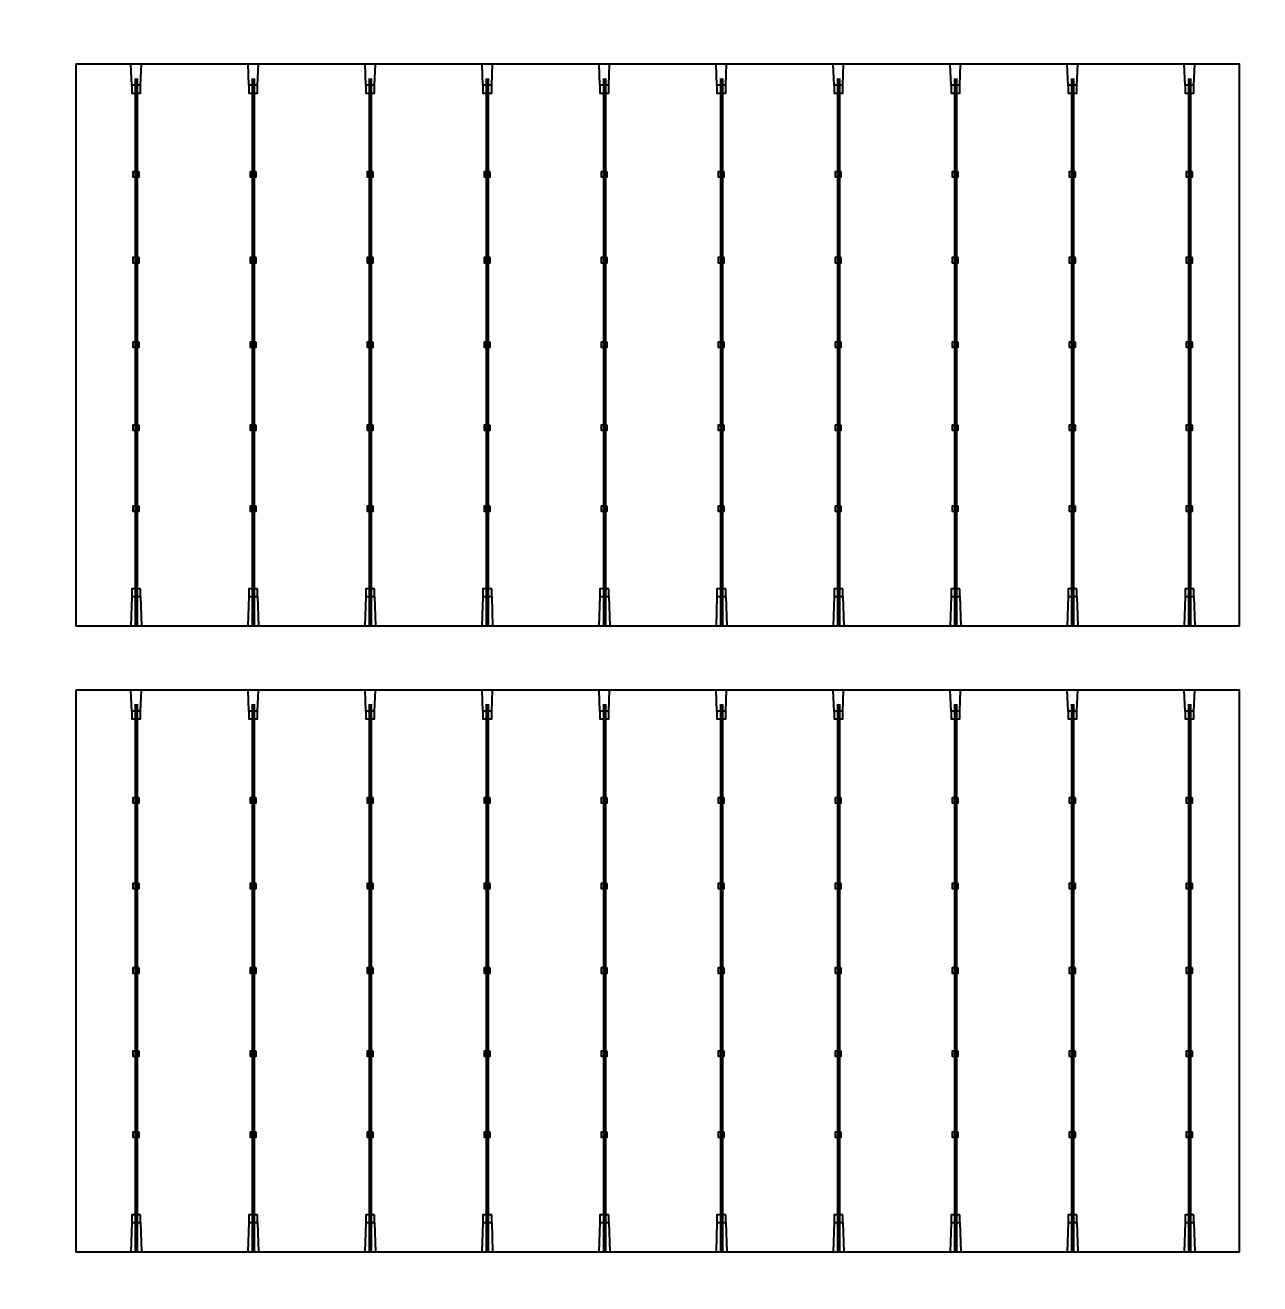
# Model space of a CAD drawing. Header units: millimetres. Extents: x 10297564 to 11610295, y -9287743 to -8409454.
# Drawn here: x 10431307 to 10433853, y -9103410 to -9100815 of the extents above; entities that cross this region are included whole.
import ezdxf

# ---------------------------------------------------------------- set-up
doc = ezdxf.new("R2010")
doc.units = ezdxf.units.MM
doc.header["$LTSCALE"] = 100
doc.layers.add('E1', color=1, linetype='Continuous')
doc.layers.add('Outline', color=5, linetype='Continuous', lineweight=25)
doc.styles.add('HL-S1', font='DotumChe.ttf')
doc.styles.add('MG', font='malgun.ttf')
doc.dimstyles.new('HL-100', dxfattribs={"dimscale": 100, "dimtxt": 3, "dimasz": 4, "dimexe": 2, "dimexo": 2, "dimgap": 1, "dimtad": 1, "dimdec": 0, "dimzin": 0, "dimlunit": 6, "dimtxsty": 'HL-S1', "dimblk": 'DOTSMALL', "dimcen": 4, "dimdle": 2, "dimclrd": 256, "dimclre": 256, "dimclrt": 4, "dimazin": 0, "dimtfac": 1, "dimtdec": 0, "dimtix": 1, "dimtmove": 2, "dimatfit": 3, "dimldrblk": 'DOTSMALL', "dimfxl": 1.5, "dimtolj": 1, "dimtzin": 0, "dimlwd": -1, "dimlwe": -1, "dimarcsym": 0})

# ---------------------------------------------------------------- blocks, each defined once
blk = doc.blocks.new('*D75')
at = {"layer": 'defpoints', "color": 0, "transparency": 16777216}
for p in [(10439230.2, -9073249.8), (10439230.2, -9073249.8), (10423426.7, -9107604.7)]:
    blk.add_point(p, dxfattribs=at)
at = {"layer": 'E1', "color": 1, "transparency": 16777216}
for p, q in [((10439593.6, -9073417), (10439593.6, -9073417)), ((10423593.8, -9107241.3), (10439063, -9073613.2)), ((10423790.1, -9107771.8), (10423790.1, -9107771.8))]:
    blk.add_line(p, q, dxfattribs=at)
for points in [[(10439002.4, -9073585.4), (10439123.6, -9073641.1), (10439230.2, -9073249.8)], [(10423533.3, -9107213.4), (10423654.4, -9107269.1), (10423426.7, -9107604.7)]]:
    blk.add_solid(points, dxfattribs=at)
at = {"layer": 'E1', "color": 7, "transparency": 16777216, "insert": (10430911.1, -9090235.3), "char_height": 500, "attachment_point": 5, "rotation": 65.2972, "style": 'MG'}
blk.add_mtext('\\A1;2711.1', dxfattribs=at)
blk = doc.blocks.new('_DotSmall')
at = {"color": 0, "linetype": 'ByBlock', "const_width": 0.5}
blk.add_lwpolyline([(-0.0625, 0, 1), (0.0625, 0, 1)], format="xyb", close=True, dxfattribs=at)

msp = doc.modelspace()

# ---------------------------------------------------------------- hatches: boundary and pattern name
at = {"true_color": 0x939598}
h = msp.add_hatch(color=252, dxfattribs=at)
h.dxf.hatch_style = 1
h.paths.add_polyline_path([(10431534.3, -9102053.2), (10431538.3, -9102053.2), (10431538.3, -9100924.8), (10431534.3, -9100924.8)])
h = msp.add_hatch(color=252, dxfattribs=at)
h.dxf.hatch_style = 1
h.paths.add_polyline_path([(10431775.6, -9102053.2), (10431779.6, -9102053.2), (10431779.6, -9100924.8), (10431775.6, -9100924.8)])
h = msp.add_hatch(color=252, dxfattribs=at)
h.dxf.hatch_style = 1
h.paths.add_polyline_path([(10432016.9, -9102053.2), (10432020.9, -9102053.2), (10432020.9, -9100924.8), (10432016.9, -9100924.8)])
h = msp.add_hatch(color=252, dxfattribs=at)
h.dxf.hatch_style = 1
h.paths.add_polyline_path([(10432258.2, -9102053.2), (10432262.2, -9102053.2), (10432262.2, -9100924.8), (10432258.2, -9100924.8)])
h = msp.add_hatch(color=252, dxfattribs=at)
h.dxf.hatch_style = 1
h.paths.add_polyline_path([(10432499.5, -9102053.2), (10432503.6, -9102053.2), (10432503.6, -9100924.8), (10432499.5, -9100924.8)])
h = msp.add_hatch(color=252, dxfattribs=at)
h.dxf.hatch_style = 1
h.paths.add_polyline_path([(10432740.8, -9102053.2), (10432744.9, -9102053.2), (10432744.9, -9100924.8), (10432740.8, -9100924.8)])
h = msp.add_hatch(color=252, dxfattribs=at)
h.dxf.hatch_style = 1
h.paths.add_polyline_path([(10432982.1, -9102053.2), (10432986.2, -9102053.2), (10432986.2, -9100924.8), (10432982.1, -9100924.8)])
h = msp.add_hatch(color=252, dxfattribs=at)
h.dxf.hatch_style = 1
h.paths.add_polyline_path([(10433223.4, -9102053.2), (10433227.5, -9102053.2), (10433227.5, -9100924.8), (10433223.4, -9100924.8)])
h = msp.add_hatch(color=252, dxfattribs=at)
h.dxf.hatch_style = 1
h.paths.add_polyline_path([(10433464.7, -9102053.2), (10433468.8, -9102053.2), (10433468.8, -9100924.8), (10433464.7, -9100924.8)])
h = msp.add_hatch(color=252, dxfattribs=at)
h.dxf.hatch_style = 1
h.paths.add_polyline_path([(10433706, -9102053.2), (10433710.1, -9102053.2), (10433710.1, -9100924.8), (10433706, -9100924.8)])
h = msp.add_hatch(color=252, dxfattribs=at)
h.dxf.hatch_style = 1
h.paths.add_polyline_path([(10431534.3, -9103343.4), (10431538.3, -9103343.4), (10431538.3, -9102215), (10431534.3, -9102215)])
h = msp.add_hatch(color=252, dxfattribs=at)
h.dxf.hatch_style = 1
h.paths.add_polyline_path([(10431775.6, -9103343.4), (10431779.6, -9103343.4), (10431779.6, -9102215), (10431775.6, -9102215)])
h = msp.add_hatch(color=252, dxfattribs=at)
h.dxf.hatch_style = 1
h.paths.add_polyline_path([(10432016.9, -9103343.4), (10432020.9, -9103343.4), (10432020.9, -9102215), (10432016.9, -9102215)])
h = msp.add_hatch(color=252, dxfattribs=at)
h.dxf.hatch_style = 1
h.paths.add_polyline_path([(10432258.2, -9103343.4), (10432262.2, -9103343.4), (10432262.2, -9102215), (10432258.2, -9102215)])
h = msp.add_hatch(color=252, dxfattribs=at)
h.dxf.hatch_style = 1
h.paths.add_polyline_path([(10432499.5, -9103343.4), (10432503.6, -9103343.4), (10432503.6, -9102215), (10432499.5, -9102215)])
h = msp.add_hatch(color=252, dxfattribs=at)
h.dxf.hatch_style = 1
h.paths.add_polyline_path([(10432740.8, -9103343.4), (10432744.9, -9103343.4), (10432744.9, -9102215), (10432740.8, -9102215)])
h = msp.add_hatch(color=252, dxfattribs=at)
h.dxf.hatch_style = 1
h.paths.add_polyline_path([(10432982.1, -9103343.4), (10432986.2, -9103343.4), (10432986.2, -9102215), (10432982.1, -9102215)])
h = msp.add_hatch(color=252, dxfattribs=at)
h.dxf.hatch_style = 1
h.paths.add_polyline_path([(10433223.4, -9103343.4), (10433227.5, -9103343.4), (10433227.5, -9102215), (10433223.4, -9102215)])
h = msp.add_hatch(color=252, dxfattribs=at)
h.dxf.hatch_style = 1
h.paths.add_polyline_path([(10433464.7, -9103343.4), (10433468.8, -9103343.4), (10433468.8, -9102215), (10433464.7, -9102215)])
h = msp.add_hatch(color=252, dxfattribs=at)
h.dxf.hatch_style = 1
h.paths.add_polyline_path([(10433706, -9103343.4), (10433710.1, -9103343.4), (10433710.1, -9102215), (10433706, -9102215)])

# ---------------------------------------------------------------- linework, layer by layer
for p, q in [((10431527.2, -9100938.7), (10431525.5, -9100895.5)), ((10431545.4, -9100938.7), (10431547.1, -9100895.5)), ((10431768.5, -9100938.7), (10431766.9, -9100895.5)), ((10431786.7, -9100938.7), (10431788.4, -9100895.5)), ((10432009.9, -9100938.7), (10432008.2, -9100895.5)), ((10432028, -9100938.7), (10432029.7, -9100895.5)), ((10432251.2, -9100938.7), (10432249.5, -9100895.5)), ((10432269.3, -9100938.7), (10432271, -9100895.5)), ((10432492.5, -9100938.7), (10432490.8, -9100895.5)), ((10432510.6, -9100938.7), (10432512.3, -9100895.5)), ((10432733.8, -9100938.7), (10432732.1, -9100895.5)), ((10432751.9, -9100938.7), (10432753.6, -9100895.5)), ((10432975.1, -9100938.7), (10432973.4, -9100895.5)), ((10432993.2, -9100938.7), (10432994.9, -9100895.5)), ((10433216.4, -9100938.7), (10433214.7, -9100895.5)), ((10433234.5, -9100938.7), (10433236.2, -9100895.5)), ((10433457.7, -9100938.7), (10433456, -9100895.5)), ((10433475.8, -9100938.7), (10433477.5, -9100895.5)), ((10433699, -9100938.7), (10433697.3, -9100895.5)), ((10433717.1, -9100938.7), (10433718.8, -9100895.5)), ((10431534.3, -9100924.8), (10431534.3, -9102053.2)), ((10431538.3, -9100924.8), (10431538.3, -9102053.2)), ((10431775.6, -9100924.8), (10431775.6, -9102053.2)), ((10431779.6, -9100924.8), (10431779.6, -9102053.2)), ((10432016.9, -9100924.8), (10432016.9, -9102053.2)), ((10432020.9, -9100924.8), (10432020.9, -9102053.2)), ((10432258.2, -9100924.8), (10432258.2, -9102053.2)), ((10432262.2, -9100924.8), (10432262.2, -9102053.2)), ((10432499.5, -9100924.8), (10432499.5, -9102053.2)), ((10432503.6, -9100924.8), (10432503.6, -9102053.2)), ((10432740.8, -9100924.8), (10432740.8, -9102053.2)), ((10432744.9, -9100924.8), (10432744.9, -9102053.2)), ((10432982.1, -9100924.8), (10432982.1, -9102053.2)), ((10432986.2, -9100924.8), (10432986.2, -9102053.2)), ((10433223.4, -9100924.8), (10433223.4, -9102053.2)), ((10433227.5, -9100924.8), (10433227.5, -9102053.2)), ((10433464.7, -9100924.8), (10433464.7, -9102053.2)), ((10433468.8, -9100924.8), (10433468.8, -9102053.2)), ((10433706, -9100924.8), (10433706, -9102053.2)), ((10433710.1, -9100924.8), (10433710.1, -9102053.2)), ((10431535.9, -9101117.3), (10431535.9, -9100954.8)), ((10431536.7, -9101117.3), (10431536.7, -9100954.8)), ((10431777.2, -9101117.3), (10431777.2, -9100954.8)), ((10431778, -9101117.3), (10431778, -9100954.8)), ((10432018.5, -9101117.3), (10432018.5, -9100954.8)), ((10432019.3, -9101117.3), (10432019.3, -9100954.8)), ((10432259.8, -9101117.3), (10432259.8, -9100954.8)), ((10432260.6, -9101117.3), (10432260.6, -9100954.8)), ((10432501.1, -9101117.3), (10432501.1, -9100954.8)), ((10432501.9, -9101117.3), (10432501.9, -9100954.8)), ((10432742.4, -9101117.3), (10432742.4, -9100954.8)), ((10432743.3, -9101117.3), (10432743.3, -9100954.8)), ((10432983.7, -9101117.3), (10432983.7, -9100954.8)), ((10432984.6, -9101117.3), (10432984.6, -9100954.8)), ((10433225, -9101117.3), (10433225, -9100954.8)), ((10433225.9, -9101117.3), (10433225.9, -9100954.8)), ((10433466.3, -9101117.3), (10433466.3, -9100954.8)), ((10433467.2, -9101117.3), (10433467.2, -9100954.8)), ((10433707.6, -9101117.3), (10433707.6, -9100954.8)), ((10433708.5, -9101117.3), (10433708.5, -9100954.8)), ((10431535.9, -9101468.2), (10431535.9, -9101127.7)), ((10431536.7, -9101468.2), (10431536.7, -9101127.7)), ((10431777.2, -9101468.2), (10431777.2, -9101127.7)), ((10431778, -9101468.2), (10431778, -9101127.7)), ((10432018.5, -9101468.2), (10432018.5, -9101127.7)), ((10432019.3, -9101468.2), (10432019.3, -9101127.7)), ((10432259.8, -9101468.2), (10432259.8, -9101127.7)), ((10432260.6, -9101468.2), (10432260.6, -9101127.7)), ((10432501.1, -9101468.2), (10432501.1, -9101127.7)), ((10432501.9, -9101468.2), (10432501.9, -9101127.7)), ((10432742.4, -9101468.2), (10432742.4, -9101127.7)), ((10432743.3, -9101468.2), (10432743.3, -9101127.7)), ((10432983.7, -9101468.2), (10432983.7, -9101127.7)), ((10432984.6, -9101468.2), (10432984.6, -9101127.7)), ((10433225, -9101468.2), (10433225, -9101127.7)), ((10433225.9, -9101468.2), (10433225.9, -9101127.7)), ((10433466.3, -9101468.2), (10433466.3, -9101127.7)), ((10433467.2, -9101468.2), (10433467.2, -9101127.7)), ((10433707.6, -9101294.1), (10433707.6, -9101127.7)), ((10433708.5, -9101294.1), (10433708.5, -9101127.7)), ((10433707.6, -9101468.2), (10433707.6, -9101304.6)), ((10433708.5, -9101468.2), (10433708.5, -9101304.6)), ((10431535.9, -9101992.3), (10431535.9, -9101478.7)), ((10431536.7, -9101992.3), (10431536.7, -9101478.7)), ((10431777.2, -9101992.3), (10431777.2, -9101478.7)), ((10431778, -9101992.3), (10431778, -9101478.7)), ((10432018.5, -9101992.3), (10432018.5, -9101478.7)), ((10432019.3, -9101992.3), (10432019.3, -9101478.7)), ((10432259.8, -9101992.3), (10432259.8, -9101478.7)), ((10432260.6, -9101992.3), (10432260.6, -9101478.7)), ((10432501.1, -9101992.3), (10432501.1, -9101478.7)), ((10432501.9, -9101992.3), (10432501.9, -9101478.7)), ((10432742.4, -9101992.3), (10432742.4, -9101478.7)), ((10432743.3, -9101992.3), (10432743.3, -9101478.7)), ((10432983.7, -9101992.3), (10432983.7, -9101478.7)), ((10432984.6, -9101992.3), (10432984.6, -9101478.7)), ((10433225, -9101992.3), (10433225, -9101478.7)), ((10433225.9, -9101992.3), (10433225.9, -9101478.7)), ((10433466.3, -9101639.5), (10433466.3, -9101478.7)), ((10433467.2, -9101639.5), (10433467.2, -9101478.7)), ((10433707.6, -9101639.5), (10433707.6, -9101478.7)), ((10433708.5, -9101639.5), (10433708.5, -9101478.7)), ((10433466.3, -9101992.3), (10433466.3, -9101650)), ((10433467.2, -9101992.3), (10433467.2, -9101650)), ((10433707.6, -9101992.3), (10433707.6, -9101650)), ((10433708.5, -9101992.3), (10433708.5, -9101650)), ((10431527.2, -9101993), (10431525.3, -9102053.2)), ((10431545.4, -9101993), (10431547.3, -9102053.2)), ((10431768.5, -9101993), (10431766.6, -9102053.2)), ((10431786.7, -9101993), (10431788.6, -9102053.2)), ((10432009.9, -9101993), (10432007.9, -9102053.2)), ((10432028, -9101993), (10432029.9, -9102053.2)), ((10432251.2, -9101993), (10432249.2, -9102053.2)), ((10432269.3, -9101993), (10432271.3, -9102053.2)), ((10432492.5, -9101993), (10432490.5, -9102053.2)), ((10432510.6, -9101993), (10432512.6, -9102053.2)), ((10432733.8, -9101993), (10432731.8, -9102053.2)), ((10432751.9, -9101993), (10432753.9, -9102053.2)), ((10432975.1, -9101993), (10432973.1, -9102053.2)), ((10432993.2, -9101993), (10432995.2, -9102053.2)), ((10433216.4, -9101993), (10433214.4, -9102053.2)), ((10433234.5, -9101993), (10433236.5, -9102053.2)), ((10433457.7, -9101993), (10433455.7, -9102053.2)), ((10433475.8, -9101993), (10433477.8, -9102053.2)), ((10433699, -9101993), (10433697, -9102053.2)), ((10433717.1, -9101993), (10433719.1, -9102053.2)), ((10431527.2, -9102229), (10431525.5, -9102185.7)), ((10431545.4, -9102229), (10431547.1, -9102185.7)), ((10431768.5, -9102229), (10431766.9, -9102185.7)), ((10431786.7, -9102229), (10431788.4, -9102185.7)), ((10432009.9, -9102229), (10432008.2, -9102185.7)), ((10432028, -9102229), (10432029.7, -9102185.7)), ((10432251.2, -9102229), (10432249.5, -9102185.7)), ((10432269.3, -9102229), (10432271, -9102185.7)), ((10432492.5, -9102229), (10432490.8, -9102185.7)), ((10432510.6, -9102229), (10432512.3, -9102185.7)), ((10432733.8, -9102229), (10432732.1, -9102185.7)), ((10432751.9, -9102229), (10432753.6, -9102185.7)), ((10432975.1, -9102229), (10432973.4, -9102185.7)), ((10432993.2, -9102229), (10432994.9, -9102185.7)), ((10433216.4, -9102229), (10433214.7, -9102185.7)), ((10433234.5, -9102229), (10433236.2, -9102185.7)), ((10433457.7, -9102229), (10433456, -9102185.7)), ((10433475.8, -9102229), (10433477.5, -9102185.7)), ((10433699, -9102229), (10433697.3, -9102185.7)), ((10433717.1, -9102229), (10433718.8, -9102185.7)), ((10431534.3, -9102215), (10431534.3, -9103343.4)), ((10431538.3, -9102215), (10431538.3, -9103343.4)), ((10431775.6, -9102215), (10431775.6, -9103343.4)), ((10431779.6, -9102215), (10431779.6, -9103343.4)), ((10432016.9, -9102215), (10432016.9, -9103343.4)), ((10432020.9, -9102215), (10432020.9, -9103343.4)), ((10432258.2, -9102215), (10432258.2, -9103343.4)), ((10432262.2, -9102215), (10432262.2, -9103343.4)), ((10432499.5, -9102215), (10432499.5, -9103343.4)), ((10432503.6, -9102215), (10432503.6, -9103343.4)), ((10432740.8, -9102215), (10432740.8, -9103343.4)), ((10432744.9, -9102215), (10432744.9, -9103343.4)), ((10432982.1, -9102215), (10432982.1, -9103343.4)), ((10432986.2, -9102215), (10432986.2, -9103343.4)), ((10433223.4, -9102215), (10433223.4, -9103343.4)), ((10433227.5, -9102215), (10433227.5, -9103343.4)), ((10433464.7, -9102215), (10433464.7, -9103343.4)), ((10433468.8, -9102215), (10433468.8, -9103343.4)), ((10433706, -9102215), (10433706, -9103343.4)), ((10433710.1, -9102215), (10433710.1, -9103343.4)), ((10431535.9, -9102407.5), (10431535.9, -9102245)), ((10431536.7, -9102407.5), (10431536.7, -9102245)), ((10431777.2, -9102407.5), (10431777.2, -9102245)), ((10431778, -9102407.5), (10431778, -9102245)), ((10432018.5, -9102407.5), (10432018.5, -9102245)), ((10432019.3, -9102407.5), (10432019.3, -9102245)), ((10432259.8, -9102407.5), (10432259.8, -9102245)), ((10432260.6, -9102407.5), (10432260.6, -9102245)), ((10432501.1, -9102407.5), (10432501.1, -9102245)), ((10432501.9, -9102407.5), (10432501.9, -9102245)), ((10432742.4, -9102407.5), (10432742.4, -9102245)), ((10432743.3, -9102407.5), (10432743.3, -9102245)), ((10432983.7, -9102407.5), (10432983.7, -9102245)), ((10432984.6, -9102407.5), (10432984.6, -9102245)), ((10433225, -9102407.5), (10433225, -9102245)), ((10433225.9, -9102407.5), (10433225.9, -9102245)), ((10433466.3, -9102407.5), (10433466.3, -9102245)), ((10433467.2, -9102407.5), (10433467.2, -9102245)), ((10433707.6, -9102407.5), (10433707.6, -9102245)), ((10433708.5, -9102407.5), (10433708.5, -9102245)), ((10431535.9, -9102758.4), (10431535.9, -9102418)), ((10431536.7, -9102758.4), (10431536.7, -9102418)), ((10431777.2, -9102758.4), (10431777.2, -9102418)), ((10431778, -9102758.4), (10431778, -9102418)), ((10432018.5, -9102758.4), (10432018.5, -9102418)), ((10432019.3, -9102758.4), (10432019.3, -9102418)), ((10432259.8, -9102758.4), (10432259.8, -9102418)), ((10432260.6, -9102758.4), (10432260.6, -9102418)), ((10432501.1, -9102758.4), (10432501.1, -9102418)), ((10432501.9, -9102758.4), (10432501.9, -9102418)), ((10432742.4, -9102758.4), (10432742.4, -9102418)), ((10432743.3, -9102758.4), (10432743.3, -9102418)), ((10432983.7, -9102758.4), (10432983.7, -9102418)), ((10432984.6, -9102758.4), (10432984.6, -9102418)), ((10433225, -9102758.4), (10433225, -9102418)), ((10433225.9, -9102758.4), (10433225.9, -9102418)), ((10433466.3, -9102758.4), (10433466.3, -9102418)), ((10433467.2, -9102758.4), (10433467.2, -9102418)), ((10433707.6, -9102584.4), (10433707.6, -9102418)), ((10433708.5, -9102584.4), (10433708.5, -9102418)), ((10433707.6, -9102758.4), (10433707.6, -9102594.8)), ((10433708.5, -9102758.4), (10433708.5, -9102594.8)), ((10431535.9, -9103282.5), (10431535.9, -9102768.9)), ((10431536.7, -9103282.5), (10431536.7, -9102768.9)), ((10431777.2, -9103282.5), (10431777.2, -9102768.9)), ((10431778, -9103282.5), (10431778, -9102768.9)), ((10432018.5, -9103282.5), (10432018.5, -9102768.9)), ((10432019.3, -9103282.5), (10432019.3, -9102768.9)), ((10432259.8, -9103282.5), (10432259.8, -9102768.9)), ((10432260.6, -9103282.5), (10432260.6, -9102768.9)), ((10432501.1, -9103282.5), (10432501.1, -9102768.9)), ((10432501.9, -9103282.5), (10432501.9, -9102768.9)), ((10432742.4, -9103282.5), (10432742.4, -9102768.9)), ((10432743.3, -9103282.5), (10432743.3, -9102768.9)), ((10432983.7, -9103282.5), (10432983.7, -9102768.9)), ((10432984.6, -9103282.5), (10432984.6, -9102768.9)), ((10433225, -9103282.5), (10433225, -9102768.9)), ((10433225.9, -9103282.5), (10433225.9, -9102768.9)), ((10433466.3, -9102929.7), (10433466.3, -9102768.9)), ((10433467.2, -9102929.7), (10433467.2, -9102768.9)), ((10433707.6, -9102929.7), (10433707.6, -9102768.9)), ((10433708.5, -9102929.7), (10433708.5, -9102768.9)), ((10433466.3, -9103282.5), (10433466.3, -9102940.2)), ((10433467.2, -9103282.5), (10433467.2, -9102940.2)), ((10433707.6, -9103282.5), (10433707.6, -9102940.2)), ((10433708.5, -9103282.5), (10433708.5, -9102940.2)), ((10431527.2, -9103283.2), (10431525.3, -9103343.4)), ((10431545.4, -9103283.2), (10431547.3, -9103343.4)), ((10431768.5, -9103283.2), (10431766.6, -9103343.4)), ((10431786.7, -9103283.2), (10431788.6, -9103343.4)), ((10432009.9, -9103283.2), (10432007.9, -9103343.4)), ((10432028, -9103283.2), (10432029.9, -9103343.4)), ((10432251.2, -9103283.2), (10432249.2, -9103343.4)), ((10432269.3, -9103283.2), (10432271.3, -9103343.4)), ((10432492.5, -9103283.2), (10432490.5, -9103343.4)), ((10432510.6, -9103283.2), (10432512.6, -9103343.4)), ((10432733.8, -9103283.2), (10432731.8, -9103343.4)), ((10432751.9, -9103283.2), (10432753.9, -9103343.4)), ((10432975.1, -9103283.2), (10432973.1, -9103343.4)), ((10432993.2, -9103283.2), (10432995.2, -9103343.4)), ((10433216.4, -9103283.2), (10433214.4, -9103343.4)), ((10433234.5, -9103283.2), (10433236.5, -9103343.4)), ((10433457.7, -9103283.2), (10433455.7, -9103343.4)), ((10433475.8, -9103283.2), (10433477.8, -9103343.4)), ((10433699, -9103283.2), (10433697, -9103343.4)), ((10433717.1, -9103283.2), (10433719.1, -9103343.4))]:
    msp.add_line(p, q)
at = {"color": 4}
for points in [[(10431545.4, -9100938.7), (10431527.2, -9100938.7), (10431527.2, -9100954.8), (10431545.4, -9100954.8)], [(10431786.7, -9100938.7), (10431768.5, -9100938.7), (10431768.5, -9100954.8), (10431786.7, -9100954.8)], [(10432028, -9100938.7), (10432009.9, -9100938.7), (10432009.9, -9100954.8), (10432028, -9100954.8)], [(10432269.3, -9100938.7), (10432251.2, -9100938.7), (10432251.2, -9100954.8), (10432269.3, -9100954.8)], [(10432510.6, -9100938.7), (10432492.5, -9100938.7), (10432492.5, -9100954.8), (10432510.6, -9100954.8)], [(10432751.9, -9100938.7), (10432733.8, -9100938.7), (10432733.8, -9100954.8), (10432751.9, -9100954.8)], [(10432993.2, -9100938.7), (10432975.1, -9100938.7), (10432975.1, -9100954.8), (10432993.2, -9100954.8)], [(10433234.5, -9100938.7), (10433216.4, -9100938.7), (10433216.4, -9100954.8), (10433234.5, -9100954.8)], [(10433475.8, -9100938.7), (10433457.7, -9100938.7), (10433457.7, -9100954.8), (10433475.8, -9100954.8)], [(10433717.1, -9100938.7), (10433699, -9100938.7), (10433699, -9100954.8), (10433717.1, -9100954.8)], [(10431542.2, -9101117.3), (10431529.7, -9101117.3), (10431529.7, -9101127.7), (10431542.2, -9101127.7)], [(10431783.5, -9101117.3), (10431771, -9101117.3), (10431771, -9101127.7), (10431783.5, -9101127.7)], [(10432024.8, -9101117.3), (10432012.3, -9101117.3), (10432012.3, -9101127.7), (10432024.8, -9101127.7)], [(10432266.2, -9101117.3), (10432253.6, -9101117.3), (10432253.6, -9101127.7), (10432266.2, -9101127.7)], [(10432507.5, -9101117.3), (10432494.9, -9101117.3), (10432494.9, -9101127.7), (10432507.5, -9101127.7)], [(10432748.8, -9101117.3), (10432736.2, -9101117.3), (10432736.2, -9101127.7), (10432748.8, -9101127.7)], [(10432990.1, -9101117.3), (10432977.5, -9101117.3), (10432977.5, -9101127.7), (10432990.1, -9101127.7)], [(10433231.4, -9101117.3), (10433218.8, -9101117.3), (10433218.8, -9101127.7), (10433231.4, -9101127.7)], [(10433472.7, -9101117.3), (10433460.1, -9101117.3), (10433460.1, -9101127.7), (10433472.7, -9101127.7)], [(10433714, -9101117.3), (10433701.4, -9101117.3), (10433701.4, -9101127.7), (10433714, -9101127.7)], [(10431542.2, -9101294.1), (10431529.7, -9101294.1), (10431529.7, -9101304.6), (10431542.2, -9101304.6)], [(10431783.5, -9101294.1), (10431771, -9101294.1), (10431771, -9101304.6), (10431783.5, -9101304.6)], [(10432024.8, -9101294.1), (10432012.3, -9101294.1), (10432012.3, -9101304.6), (10432024.8, -9101304.6)], [(10432266.2, -9101294.1), (10432253.6, -9101294.1), (10432253.6, -9101304.6), (10432266.2, -9101304.6)], [(10432507.5, -9101294.1), (10432494.9, -9101294.1), (10432494.9, -9101304.6), (10432507.5, -9101304.6)], [(10432748.8, -9101294.1), (10432736.2, -9101294.1), (10432736.2, -9101304.6), (10432748.8, -9101304.6)], [(10432990.1, -9101294.1), (10432977.5, -9101294.1), (10432977.5, -9101304.6), (10432990.1, -9101304.6)], [(10433231.4, -9101294.1), (10433218.8, -9101294.1), (10433218.8, -9101304.6), (10433231.4, -9101304.6)], [(10433472.7, -9101294.1), (10433460.1, -9101294.1), (10433460.1, -9101304.6), (10433472.7, -9101304.6)], [(10433714, -9101294.1), (10433701.4, -9101294.1), (10433701.4, -9101304.6), (10433714, -9101304.6)], [(10431542.2, -9101468.2), (10431529.7, -9101468.2), (10431529.7, -9101478.7), (10431542.2, -9101478.7)], [(10431783.5, -9101468.2), (10431771, -9101468.2), (10431771, -9101478.7), (10431783.5, -9101478.7)], [(10432024.8, -9101468.2), (10432012.3, -9101468.2), (10432012.3, -9101478.7), (10432024.8, -9101478.7)], [(10432266.2, -9101468.2), (10432253.6, -9101468.2), (10432253.6, -9101478.7), (10432266.2, -9101478.7)], [(10432507.5, -9101468.2), (10432494.9, -9101468.2), (10432494.9, -9101478.7), (10432507.5, -9101478.7)], [(10432748.8, -9101468.2), (10432736.2, -9101468.2), (10432736.2, -9101478.7), (10432748.8, -9101478.7)], [(10432990.1, -9101468.2), (10432977.5, -9101468.2), (10432977.5, -9101478.7), (10432990.1, -9101478.7)], [(10433231.4, -9101468.2), (10433218.8, -9101468.2), (10433218.8, -9101478.7), (10433231.4, -9101478.7)], [(10433472.7, -9101468.2), (10433460.1, -9101468.2), (10433460.1, -9101478.7), (10433472.7, -9101478.7)], [(10433714, -9101468.2), (10433701.4, -9101468.2), (10433701.4, -9101478.7), (10433714, -9101478.7)], [(10431542.2, -9101639.5), (10431529.7, -9101639.5), (10431529.7, -9101650), (10431542.2, -9101650)], [(10431783.5, -9101639.5), (10431771, -9101639.5), (10431771, -9101650), (10431783.5, -9101650)], [(10432024.8, -9101639.5), (10432012.3, -9101639.5), (10432012.3, -9101650), (10432024.8, -9101650)], [(10432266.2, -9101639.5), (10432253.6, -9101639.5), (10432253.6, -9101650), (10432266.2, -9101650)], [(10432507.5, -9101639.5), (10432494.9, -9101639.5), (10432494.9, -9101650), (10432507.5, -9101650)], [(10432748.8, -9101639.5), (10432736.2, -9101639.5), (10432736.2, -9101650), (10432748.8, -9101650)], [(10432990.1, -9101639.5), (10432977.5, -9101639.5), (10432977.5, -9101650), (10432990.1, -9101650)], [(10433231.4, -9101639.5), (10433218.8, -9101639.5), (10433218.8, -9101650), (10433231.4, -9101650)], [(10433472.7, -9101639.5), (10433460.1, -9101639.5), (10433460.1, -9101650), (10433472.7, -9101650)], [(10433714, -9101639.5), (10433701.4, -9101639.5), (10433701.4, -9101650), (10433714, -9101650)], [(10431542.2, -9101806.6), (10431529.7, -9101806.6), (10431529.7, -9101817.1), (10431542.2, -9101817.1)], [(10431783.5, -9101806.6), (10431771, -9101806.6), (10431771, -9101817.1), (10431783.5, -9101817.1)], [(10432024.8, -9101806.6), (10432012.3, -9101806.6), (10432012.3, -9101817.1), (10432024.8, -9101817.1)], [(10432266.2, -9101806.6), (10432253.6, -9101806.6), (10432253.6, -9101817.1), (10432266.2, -9101817.1)], [(10432507.5, -9101806.6), (10432494.9, -9101806.6), (10432494.9, -9101817.1), (10432507.5, -9101817.1)], [(10432748.8, -9101806.6), (10432736.2, -9101806.6), (10432736.2, -9101817.1), (10432748.8, -9101817.1)], [(10432990.1, -9101806.6), (10432977.5, -9101806.6), (10432977.5, -9101817.1), (10432990.1, -9101817.1)], [(10433231.4, -9101806.6), (10433218.8, -9101806.6), (10433218.8, -9101817.1), (10433231.4, -9101817.1)], [(10433472.7, -9101806.6), (10433460.1, -9101806.6), (10433460.1, -9101817.1), (10433472.7, -9101817.1)], [(10433714, -9101806.6), (10433701.4, -9101806.6), (10433701.4, -9101817.1), (10433714, -9101817.1)], [(10431545.4, -9101976.9), (10431527.2, -9101976.9), (10431527.2, -9101993), (10431545.4, -9101993)], [(10431786.7, -9101976.9), (10431768.5, -9101976.9), (10431768.5, -9101993), (10431786.7, -9101993)], [(10432028, -9101976.9), (10432009.9, -9101976.9), (10432009.9, -9101993), (10432028, -9101993)], [(10432269.3, -9101976.9), (10432251.2, -9101976.9), (10432251.2, -9101993), (10432269.3, -9101993)], [(10432510.6, -9101976.9), (10432492.5, -9101976.9), (10432492.5, -9101993), (10432510.6, -9101993)], [(10432751.9, -9101976.9), (10432733.8, -9101976.9), (10432733.8, -9101993), (10432751.9, -9101993)], [(10432993.2, -9101976.9), (10432975.1, -9101976.9), (10432975.1, -9101993), (10432993.2, -9101993)], [(10433234.5, -9101976.9), (10433216.4, -9101976.9), (10433216.4, -9101993), (10433234.5, -9101993)], [(10433475.8, -9101976.9), (10433457.7, -9101976.9), (10433457.7, -9101993), (10433475.8, -9101993)], [(10433717.1, -9101976.9), (10433699, -9101976.9), (10433699, -9101993), (10433717.1, -9101993)], [(10431545.4, -9102229), (10431527.2, -9102229), (10431527.2, -9102245), (10431545.4, -9102245)], [(10431786.7, -9102229), (10431768.5, -9102229), (10431768.5, -9102245), (10431786.7, -9102245)], [(10432028, -9102229), (10432009.9, -9102229), (10432009.9, -9102245), (10432028, -9102245)], [(10432269.3, -9102229), (10432251.2, -9102229), (10432251.2, -9102245), (10432269.3, -9102245)], [(10432510.6, -9102229), (10432492.5, -9102229), (10432492.5, -9102245), (10432510.6, -9102245)], [(10432751.9, -9102229), (10432733.8, -9102229), (10432733.8, -9102245), (10432751.9, -9102245)], [(10432993.2, -9102229), (10432975.1, -9102229), (10432975.1, -9102245), (10432993.2, -9102245)], [(10433234.5, -9102229), (10433216.4, -9102229), (10433216.4, -9102245), (10433234.5, -9102245)], [(10433475.8, -9102229), (10433457.7, -9102229), (10433457.7, -9102245), (10433475.8, -9102245)], [(10433717.1, -9102229), (10433699, -9102229), (10433699, -9102245), (10433717.1, -9102245)], [(10431542.2, -9102407.5), (10431529.7, -9102407.5), (10431529.7, -9102418), (10431542.2, -9102418)], [(10431783.5, -9102407.5), (10431771, -9102407.5), (10431771, -9102418), (10431783.5, -9102418)], [(10432024.8, -9102407.5), (10432012.3, -9102407.5), (10432012.3, -9102418), (10432024.8, -9102418)], [(10432266.2, -9102407.5), (10432253.6, -9102407.5), (10432253.6, -9102418), (10432266.2, -9102418)], [(10432507.5, -9102407.5), (10432494.9, -9102407.5), (10432494.9, -9102418), (10432507.5, -9102418)], [(10432748.8, -9102407.5), (10432736.2, -9102407.5), (10432736.2, -9102418), (10432748.8, -9102418)], [(10432990.1, -9102407.5), (10432977.5, -9102407.5), (10432977.5, -9102418), (10432990.1, -9102418)], [(10433231.4, -9102407.5), (10433218.8, -9102407.5), (10433218.8, -9102418), (10433231.4, -9102418)], [(10433472.7, -9102407.5), (10433460.1, -9102407.5), (10433460.1, -9102418), (10433472.7, -9102418)], [(10433714, -9102407.5), (10433701.4, -9102407.5), (10433701.4, -9102418), (10433714, -9102418)], [(10431542.2, -9102584.4), (10431529.7, -9102584.4), (10431529.7, -9102594.8), (10431542.2, -9102594.8)], [(10431783.5, -9102584.4), (10431771, -9102584.4), (10431771, -9102594.8), (10431783.5, -9102594.8)], [(10432024.8, -9102584.4), (10432012.3, -9102584.4), (10432012.3, -9102594.8), (10432024.8, -9102594.8)], [(10432266.2, -9102584.4), (10432253.6, -9102584.4), (10432253.6, -9102594.8), (10432266.2, -9102594.8)], [(10432507.5, -9102584.4), (10432494.9, -9102584.4), (10432494.9, -9102594.8), (10432507.5, -9102594.8)], [(10432748.8, -9102584.4), (10432736.2, -9102584.4), (10432736.2, -9102594.8), (10432748.8, -9102594.8)], [(10432990.1, -9102584.4), (10432977.5, -9102584.4), (10432977.5, -9102594.8), (10432990.1, -9102594.8)], [(10433231.4, -9102584.4), (10433218.8, -9102584.4), (10433218.8, -9102594.8), (10433231.4, -9102594.8)], [(10433472.7, -9102584.4), (10433460.1, -9102584.4), (10433460.1, -9102594.8), (10433472.7, -9102594.8)], [(10433714, -9102584.4), (10433701.4, -9102584.4), (10433701.4, -9102594.8), (10433714, -9102594.8)], [(10431542.2, -9102758.4), (10431529.7, -9102758.4), (10431529.7, -9102768.9), (10431542.2, -9102768.9)], [(10431783.5, -9102758.4), (10431771, -9102758.4), (10431771, -9102768.9), (10431783.5, -9102768.9)], [(10432024.8, -9102758.4), (10432012.3, -9102758.4), (10432012.3, -9102768.9), (10432024.8, -9102768.9)], [(10432266.2, -9102758.4), (10432253.6, -9102758.4), (10432253.6, -9102768.9), (10432266.2, -9102768.9)], [(10432507.5, -9102758.4), (10432494.9, -9102758.4), (10432494.9, -9102768.9), (10432507.5, -9102768.9)], [(10432748.8, -9102758.4), (10432736.2, -9102758.4), (10432736.2, -9102768.9), (10432748.8, -9102768.9)], [(10432990.1, -9102758.4), (10432977.5, -9102758.4), (10432977.5, -9102768.9), (10432990.1, -9102768.9)], [(10433231.4, -9102758.4), (10433218.8, -9102758.4), (10433218.8, -9102768.9), (10433231.4, -9102768.9)], [(10433472.7, -9102758.4), (10433460.1, -9102758.4), (10433460.1, -9102768.9), (10433472.7, -9102768.9)], [(10433714, -9102758.4), (10433701.4, -9102758.4), (10433701.4, -9102768.9), (10433714, -9102768.9)], [(10431542.2, -9102929.7), (10431529.7, -9102929.7), (10431529.7, -9102940.2), (10431542.2, -9102940.2)], [(10431783.5, -9102929.7), (10431771, -9102929.7), (10431771, -9102940.2), (10431783.5, -9102940.2)], [(10432024.8, -9102929.7), (10432012.3, -9102929.7), (10432012.3, -9102940.2), (10432024.8, -9102940.2)], [(10432266.2, -9102929.7), (10432253.6, -9102929.7), (10432253.6, -9102940.2), (10432266.2, -9102940.2)], [(10432507.5, -9102929.7), (10432494.9, -9102929.7), (10432494.9, -9102940.2), (10432507.5, -9102940.2)], [(10432748.8, -9102929.7), (10432736.2, -9102929.7), (10432736.2, -9102940.2), (10432748.8, -9102940.2)], [(10432990.1, -9102929.7), (10432977.5, -9102929.7), (10432977.5, -9102940.2), (10432990.1, -9102940.2)], [(10433231.4, -9102929.7), (10433218.8, -9102929.7), (10433218.8, -9102940.2), (10433231.4, -9102940.2)], [(10433472.7, -9102929.7), (10433460.1, -9102929.7), (10433460.1, -9102940.2), (10433472.7, -9102940.2)], [(10433714, -9102929.7), (10433701.4, -9102929.7), (10433701.4, -9102940.2), (10433714, -9102940.2)], [(10431542.2, -9103096.8), (10431529.7, -9103096.8), (10431529.7, -9103107.3), (10431542.2, -9103107.3)], [(10431783.5, -9103096.8), (10431771, -9103096.8), (10431771, -9103107.3), (10431783.5, -9103107.3)], [(10432024.8, -9103096.8), (10432012.3, -9103096.8), (10432012.3, -9103107.3), (10432024.8, -9103107.3)], [(10432266.2, -9103096.8), (10432253.6, -9103096.8), (10432253.6, -9103107.3), (10432266.2, -9103107.3)], [(10432507.5, -9103096.8), (10432494.9, -9103096.8), (10432494.9, -9103107.3), (10432507.5, -9103107.3)], [(10432748.8, -9103096.8), (10432736.2, -9103096.8), (10432736.2, -9103107.3), (10432748.8, -9103107.3)], [(10432990.1, -9103096.8), (10432977.5, -9103096.8), (10432977.5, -9103107.3), (10432990.1, -9103107.3)], [(10433231.4, -9103096.8), (10433218.8, -9103096.8), (10433218.8, -9103107.3), (10433231.4, -9103107.3)], [(10433472.7, -9103096.8), (10433460.1, -9103096.8), (10433460.1, -9103107.3), (10433472.7, -9103107.3)], [(10433714, -9103096.8), (10433701.4, -9103096.8), (10433701.4, -9103107.3), (10433714, -9103107.3)], [(10431545.4, -9103267.1), (10431527.2, -9103267.1), (10431527.2, -9103283.2), (10431545.4, -9103283.2)], [(10431786.7, -9103267.1), (10431768.5, -9103267.1), (10431768.5, -9103283.2), (10431786.7, -9103283.2)], [(10432028, -9103267.1), (10432009.9, -9103267.1), (10432009.9, -9103283.2), (10432028, -9103283.2)], [(10432269.3, -9103267.1), (10432251.2, -9103267.1), (10432251.2, -9103283.2), (10432269.3, -9103283.2)], [(10432510.6, -9103267.1), (10432492.5, -9103267.1), (10432492.5, -9103283.2), (10432510.6, -9103283.2)], [(10432751.9, -9103267.1), (10432733.8, -9103267.1), (10432733.8, -9103283.2), (10432751.9, -9103283.2)], [(10432993.2, -9103267.1), (10432975.1, -9103267.1), (10432975.1, -9103283.2), (10432993.2, -9103283.2)], [(10433234.5, -9103267.1), (10433216.4, -9103267.1), (10433216.4, -9103283.2), (10433234.5, -9103283.2)], [(10433475.8, -9103267.1), (10433457.7, -9103267.1), (10433457.7, -9103283.2), (10433475.8, -9103283.2)], [(10433717.1, -9103267.1), (10433699, -9103267.1), (10433699, -9103283.2), (10433717.1, -9103283.2)]]:
    msp.add_lwpolyline(points, close=True, dxfattribs=at)
at = {"layer": 'Outline'}
for points in [[(10431412.1, -9100895.5), (10431412.1, -9102053.2), (10433811.2, -9102053.2), (10433811.2, -9100895.5)], [(10431412.1, -9102185.7), (10431412.1, -9103343.4), (10433811.2, -9103343.4), (10433811.2, -9102185.7)]]:
    msp.add_lwpolyline(points, close=True, dxfattribs=at)

# ---------------------------------------------------------------- dimensions: what is measured, and where the dimension line sits
at = {"layer": 'E1'}
dim = msp.add_aligned_dim(p1=(10423426.7, -9107604.7), p2=(10439230.2, -9073249.8), distance=0, text='2711.1', dimstyle='HL-100', override={"dimscale": 200, "dimtxt": 2.5, "dimasz": 2, "dimtxsty": 'MG', "dimsah": 1, "dimclrd": 1, "dimclre": 1, "dimclrt": 7}, dxfattribs=at)
dim.commit()
dim.dimension.update_dxf_attribs({"geometry": '*D75', "text_midpoint": (10430911.1, -9090235.3)})

doc.saveas('drawing.dxf')
